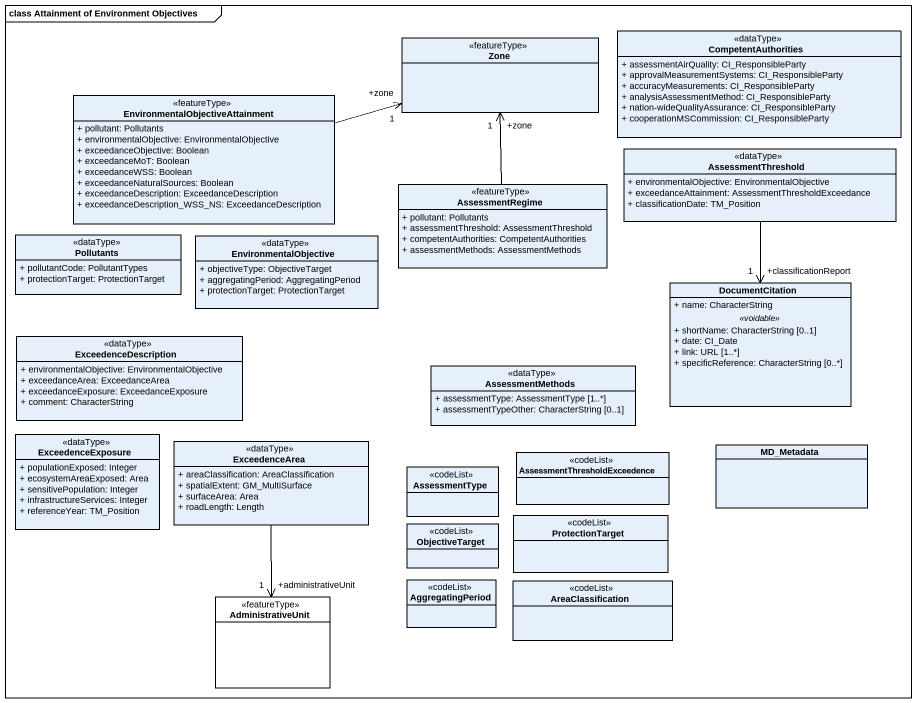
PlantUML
@startuml
mainframe class Attainment of Environment Objectives
hide circle
hide empty members
skinparam classAttributeIconSize 0
class Zone <<featureType>>
class CompetentAuthorities <<dataType>> {
  + assessmentAirQuality: CI_ResponsibleParty
  + approvalMeasurementSystems: CI_ResponsibleParty
  + accuracyMeasurements: CI_ResponsibleParty
  + analysisAssessmentMethod: CI_ResponsibleParty
  + nation-wideQualityAssurance: CI_ResponsibleParty
  + cooperationMSCommission: CI_ResponsibleParty
}
class "EnvironmentalObjectiveAttainment" as EnvironmentalObjectiveAttain <<featureType>> {
  + pollutant: Pollutants
  + environmentalObjective: EnvironmentalObjective
  + exceedanceObjective: Boolean
  + exceedanceMoT: Boolean
  + exceedanceWSS: Boolean
  + exceedanceNaturalSources: Boolean
  + exceedanceDescription: ExceedanceDescription
  + exceedanceDescription_WSS_NS: ExceedanceDescription
}
class AssessmentThreshold <<dataType>> {
  + environmentalObjective: EnvironmentalObjective
  + exceedanceAttainment: AssessmentThresholdExceedance
  + classificationDate: TM_Position
}
class AssessmentRegime <<featureType>> {
  + pollutant: Pollutants
  + assessmentThreshold: AssessmentThreshold
  + competentAuthorities: CompetentAuthorities
  + assessmentMethods: AssessmentMethods
}
class Pollutants <<dataType>> {
  + pollutantCode: PollutantTypes
  + protectionTarget: ProtectionTarget
}
class EnvironmentalObjective <<dataType>> {
  + objectiveType: ObjectiveTarget
  + aggregatingPeriod: AggregatingPeriod
  + protectionTarget: ProtectionTarget
}
class DocumentCitation {
  + name: CharacterString
  .. <<voidable>> ..
  + shortName: CharacterString [0..1]
  + date: CI_Date
  + link: URL [1..*]
  + specificReference: CharacterString [0..*]
}
class ExceedenceDescription <<dataType>> {
  + environmentalObjective: EnvironmentalObjective
  + exceedanceArea: ExceedanceArea
  + exceedanceExposure: ExceedanceExposure
  + comment: CharacterString
}
class AssessmentMethods <<dataType>> {
  + assessmentType: AssessmentType [1..*]
  + assessmentTypeOther: CharacterString [0..1]
}
class ExceedenceExposure <<dataType>> {
  + populationExposed: Integer
  + ecosystemAreaExposed: Area
  + sensitivePopulation: Integer
  + infrastructureServices: Integer
  + referenceYear: TM_Position
}
class ExceedenceArea <<dataType>> {
  + areaClassification: AreaClassification
  + spatialExtent: GM_MultiSurface
  + surfaceArea: Area
  + roadLength: Length
}
class AssessmentType <<codeList>>
class "AssessmentThresholdExceedence" as AssessmentThresholdExceedenc <<codeList>>
class MD_Metadata
class ObjectiveTarget <<codeList>>
class ProtectionTarget <<codeList>>
class AggregatingPeriod <<codeList>>
class AreaClassification <<codeList>>
class AdministrativeUnit <<featureType>> #FFFFFF
EnvironmentalObjectiveAttain -right-> "+zone\n1" Zone
AssessmentThreshold --> "+classificationReport\n1" DocumentCitation
AssessmentRegime -up-> "+zone\n1" Zone
ExceedenceArea --> "+administrativeUnit\n1" AdministrativeUnit
@enduml
